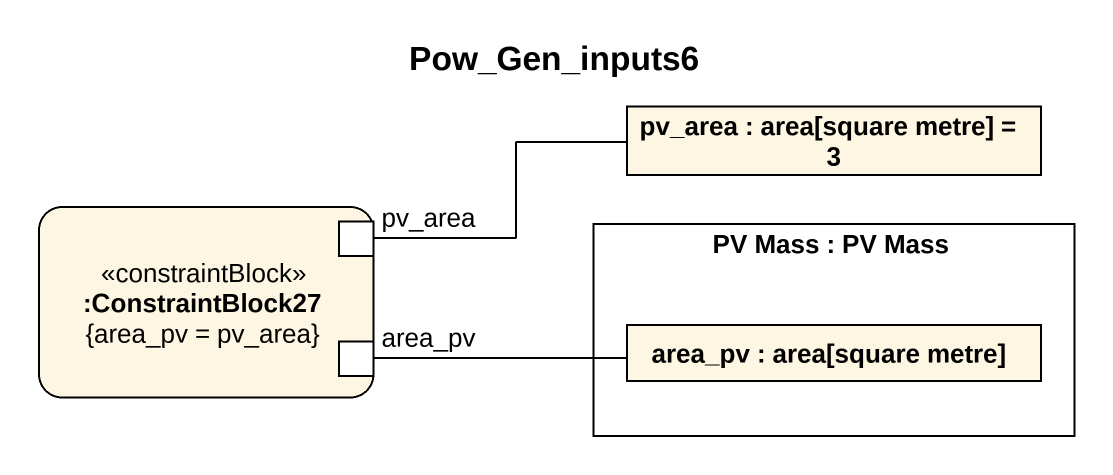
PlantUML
@startuml
title Pow_Gen_inputs6
rectangle "pv_area : area[square metre] = 3" as pv_area
rectangle ":ConstraintBlock27\n{area_pv = pv_area}" as ConstraintBlock27 <<constraintBlock>> {
  port "pv_area" as pv_area_2
  port area_pv
}
rectangle "PV Mass : PV Mass" as PV_Mass {
  rectangle "area_pv : area[square metre]" as area_pv_2
}
pv_area_2 -right- pv_area
area_pv -right- area_pv_2
@enduml
